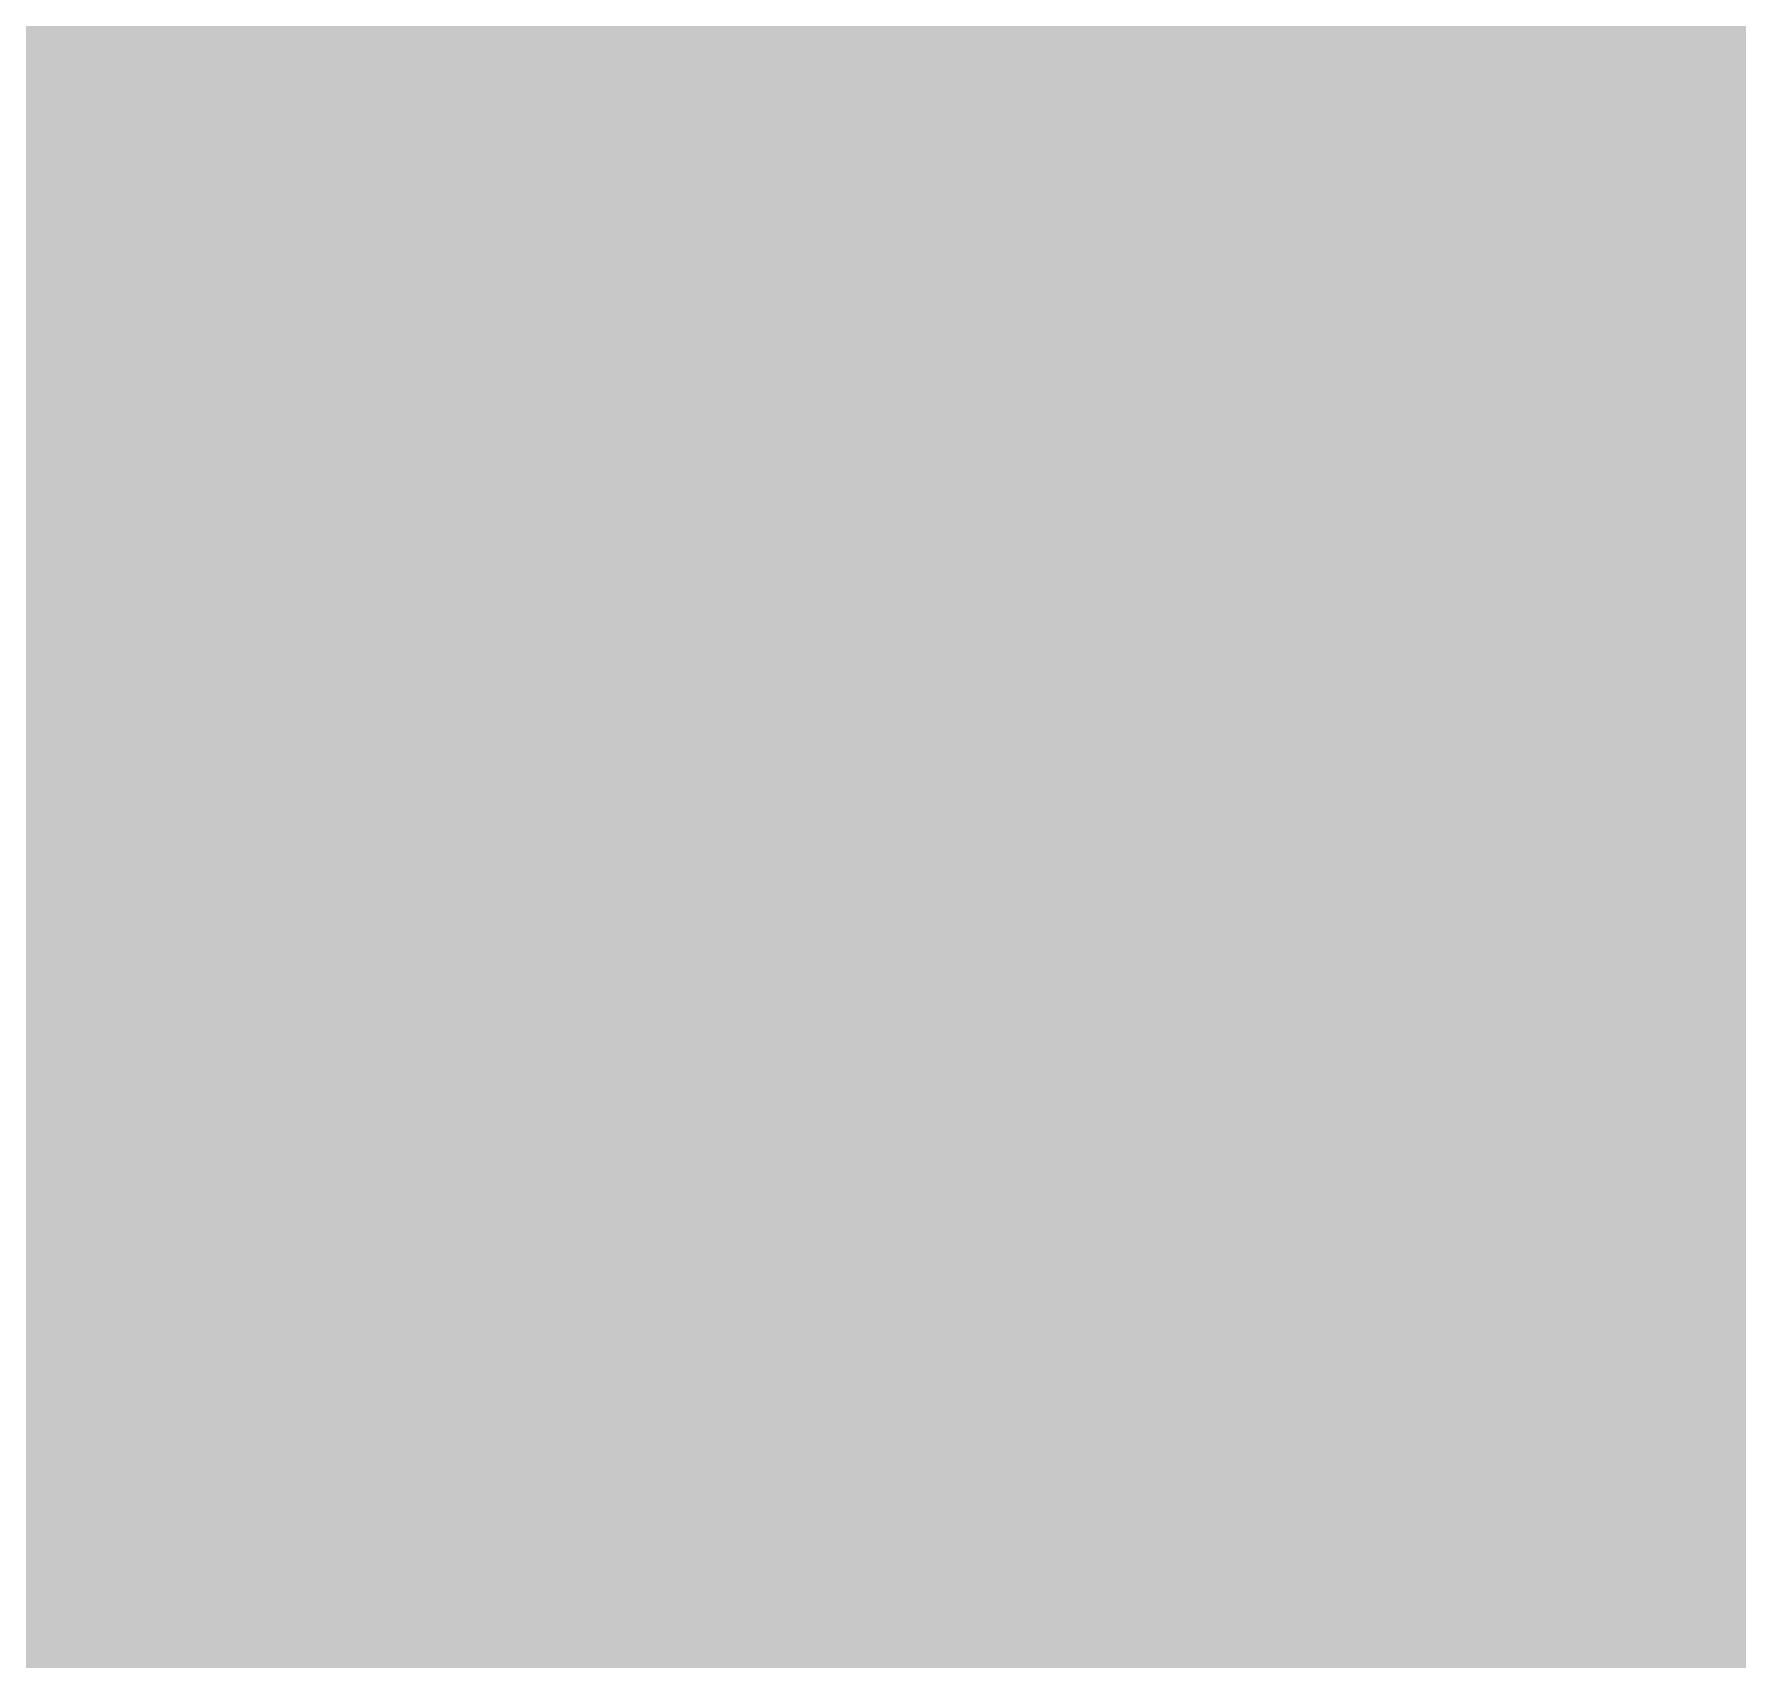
# Paper-space layout '01 Общая пространственная схема' of a CAD drawing. Header units: millimetres. Extents: x 10 to 584, y 10 to 410.
# Drawn here: x 431.2989 to 431.5746, y 249.7384 to 250.0016 of the extents above; entities that cross this region are included whole.
import ezdxf

# ---------------------------------------------------------------- set-up
doc = ezdxf.new("R2010")
doc.units = ezdxf.units.MM
doc.layers.add('P_FILL', color=7, linetype='Continuous', lineweight=0, true_color=0xe8e9e2)

psp = doc.layouts.new('01 Общая пространственная схема')

# ---------------------------------------------------------------- hatches: boundary and pattern name
at = {"layer": 'P_FILL', "true_color": 0x8ba7ae}
h = psp.add_hatch(color=7, dxfattribs=at)
h.paths.add_polyline_path([(430.46114, 265.33207), (430.46114, 288.93325), (430.46114, 307.02744), (431.79666, 308.12856), (435.90589, 311.51646), (437.24141, 312.61749), (437.24141, 294.5233), (437.24141, 270.92203), (437.24141, 247.32085), (437.24141, 221.35954), (437.24141, 220.96619), (430.46114, 215.37614), (430.46114, 215.7695), (430.46114, 241.73081), (430.46114, 265.33207)])
h.paths.add_polyline_path([(431.79666, 306.55514), (431.79666, 290.03428), (431.79666, 288.46085), (435.90589, 291.84876), (435.90589, 293.42218), (435.90589, 309.94304), (431.79666, 306.55514)], flags=0)
h.paths.add_polyline_path([(431.79666, 282.95396), (431.79666, 266.4331), (431.79666, 264.85968), (435.90589, 268.24758), (435.90589, 269.821), (435.90589, 286.34186), (431.79666, 282.95396)], flags=0)
h.paths.add_polyline_path([(431.79666, 242.83192), (431.79666, 241.2585), (435.90589, 244.6464), (435.90589, 246.21983), (435.90589, 262.7406), (431.79666, 259.35278), (431.79666, 242.83192)], flags=0)
h.paths.add_polyline_path([(431.79666, 216.87061), (435.90589, 220.25851), (435.90589, 236.77929), (431.79666, 233.39147), (431.79666, 216.87061)], flags=0)
at = {"layer": 'P_FILL', "true_color": 0x9ebec6}
psp.add_hatch(color=7, dxfattribs=at).paths.add_polyline_path([(441.56456, 212.67945), (430.16521, 215.33649), (430.16521, 306.98779), (441.56456, 304.33076), (441.75774, 304.28577), (441.75774, 212.63446), (441.56456, 212.67945)])
at = {"layer": 'P_FILL', "true_color": 0xa8a79f}
psp.add_hatch(color=7, dxfattribs=at).paths.add_polyline_path([(416.7519, 250.0929), (416.7519, 277.62764), (463.12211, 266.81945), (463.12211, 239.28472), (416.7519, 250.0929)])
at = {"layer": 'P_FILL', "true_color": 0xc5ad8a}
psp.add_hatch(color=7, dxfattribs=at).paths.add_polyline_path([(430.93231, 251.15988), (431.59928, 251.30886), (432.27772, 251.44759), (432.96666, 251.57573), (433.6655, 251.69337), (436.50949, 248.26801), (436.08165, 248.19606), (435.65985, 248.11754), (435.24444, 248.03264), (434.83611, 247.94144), (434.43532, 247.84402), (434.04249, 247.74056), (429.63609, 250.83182), (430.27768, 251.00084), (430.93231, 251.15988)])
at = {"layer": 'P_FILL', "true_color": 0xbaa483}
psp.add_hatch(color=7, dxfattribs=at).paths.add_polyline_path([(430.27768, 250.4895), (430.27768, 251.00084), (434.43532, 247.84402), (434.43532, 247.33267), (430.27768, 250.4895)])

doc.saveas('drawing.dxf')
